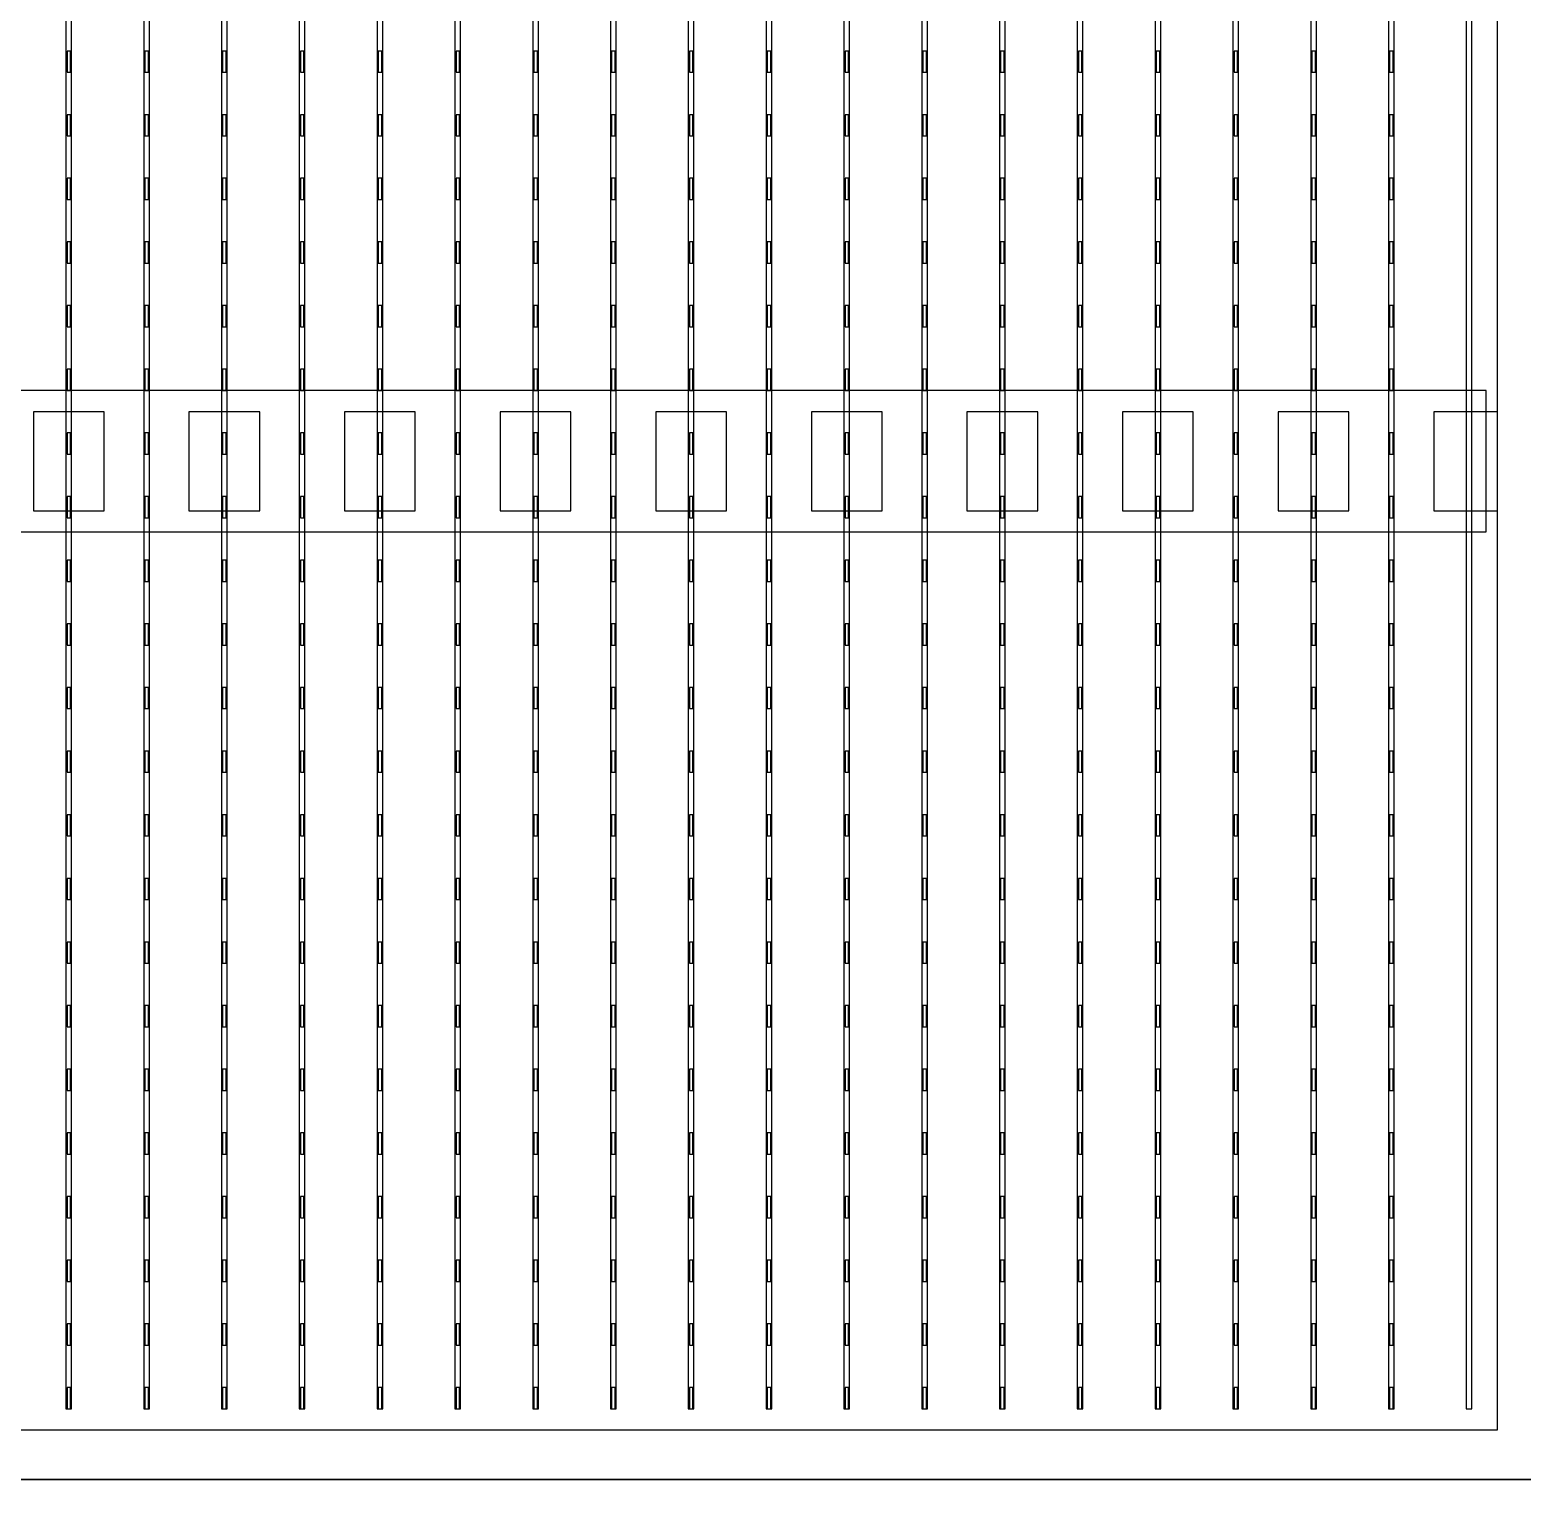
# Model space of a CAD drawing. Header units: millimetres. Extents: x -18 to 142, y -7 to 153.
# Drawn here: x 51.44 to 61.99, y 103.83 to 114.25 of the extents above; entities that cross this region are included whole.
import ezdxf

# ---------------------------------------------------------------- set-up
doc = ezdxf.new("R2010")
doc.units = ezdxf.units.MM
for name, color, linetype in [('BUSBARS', 3, 'Continuous'), ('CELLS', 5, 'Continuous'), ('CONTACT_PADS', 2, 'Continuous'), ('DICING', 4, 'Continuous'), ('FINGERS', 1, 'Continuous'), ('INSULATION', 2, 'Continuous')]:
    doc.layers.add(name, color=color, linetype=linetype)

msp = doc.modelspace()

# ---------------------------------------------------------------- linework, layer by layer
at = {"layer": 'BUSBARS'}
msp.add_lwpolyline([(61.74, 110.7), (61.74, 111.7), (41.7, 111.7), (41.7, 110.7), (61.74, 110.7)], close=True, dxfattribs=at)
at = {"layer": 'CELLS'}
for points in [[(62.17, 104), (62.17, 124.9), (41.27, 124.9), (41.27, 104), (62.17, 104)], [(62.17, 83.1), (62.17, 104), (41.27, 104), (41.27, 83.1), (62.17, 83.1)]]:
    msp.add_lwpolyline(points, close=True, dxfattribs=at)
at = {"layer": 'CONTACT_PADS'}
for points in [[(51.733, 113.95), (51.733, 114.1), (51.708, 114.1), (51.708, 113.95), (51.733, 113.95)], [(52.283, 113.95), (52.283, 114.1), (52.258, 114.1), (52.258, 113.95), (52.283, 113.95)], [(52.833, 113.95), (52.833, 114.1), (52.808, 114.1), (52.808, 113.95), (52.833, 113.95)], [(53.383, 113.95), (53.383, 114.1), (53.358, 114.1), (53.358, 113.95), (53.383, 113.95)], [(53.933, 113.95), (53.933, 114.1), (53.908, 114.1), (53.908, 113.95), (53.933, 113.95)], [(54.483, 113.95), (54.483, 114.1), (54.458, 114.1), (54.458, 113.95), (54.483, 113.95)], [(55.033, 113.95), (55.033, 114.1), (55.008, 114.1), (55.008, 113.95), (55.033, 113.95)], [(55.583, 113.95), (55.583, 114.1), (55.558, 114.1), (55.558, 113.95), (55.583, 113.95)], [(56.133, 113.95), (56.133, 114.1), (56.108, 114.1), (56.108, 113.95), (56.133, 113.95)], [(56.683, 113.95), (56.683, 114.1), (56.658, 114.1), (56.658, 113.95), (56.683, 113.95)], [(57.233, 113.95), (57.233, 114.1), (57.208, 114.1), (57.208, 113.95), (57.233, 113.95)], [(57.783, 113.95), (57.783, 114.1), (57.758, 114.1), (57.758, 113.95), (57.783, 113.95)], [(58.333, 113.95), (58.333, 114.1), (58.308, 114.1), (58.308, 113.95), (58.333, 113.95)], [(58.883, 113.95), (58.883, 114.1), (58.858, 114.1), (58.858, 113.95), (58.883, 113.95)], [(59.433, 113.95), (59.433, 114.1), (59.408, 114.1), (59.408, 113.95), (59.433, 113.95)], [(59.983, 113.95), (59.983, 114.1), (59.958, 114.1), (59.958, 113.95), (59.983, 113.95)], [(60.533, 113.95), (60.533, 114.1), (60.508, 114.1), (60.508, 113.95), (60.533, 113.95)], [(61.083, 113.95), (61.083, 114.1), (61.058, 114.1), (61.058, 113.95), (61.083, 113.95)], [(51.733, 113.5), (51.733, 113.65), (51.708, 113.65), (51.708, 113.5), (51.733, 113.5)], [(52.283, 113.5), (52.283, 113.65), (52.258, 113.65), (52.258, 113.5), (52.283, 113.5)], [(52.833, 113.5), (52.833, 113.65), (52.808, 113.65), (52.808, 113.5), (52.833, 113.5)], [(53.383, 113.5), (53.383, 113.65), (53.358, 113.65), (53.358, 113.5), (53.383, 113.5)], [(53.933, 113.5), (53.933, 113.65), (53.908, 113.65), (53.908, 113.5), (53.933, 113.5)], [(54.483, 113.5), (54.483, 113.65), (54.458, 113.65), (54.458, 113.5), (54.483, 113.5)], [(55.033, 113.5), (55.033, 113.65), (55.008, 113.65), (55.008, 113.5), (55.033, 113.5)], [(55.583, 113.5), (55.583, 113.65), (55.558, 113.65), (55.558, 113.5), (55.583, 113.5)], [(56.133, 113.5), (56.133, 113.65), (56.108, 113.65), (56.108, 113.5), (56.133, 113.5)], [(56.683, 113.5), (56.683, 113.65), (56.658, 113.65), (56.658, 113.5), (56.683, 113.5)], [(57.233, 113.5), (57.233, 113.65), (57.208, 113.65), (57.208, 113.5), (57.233, 113.5)], [(57.783, 113.5), (57.783, 113.65), (57.758, 113.65), (57.758, 113.5), (57.783, 113.5)], [(58.333, 113.5), (58.333, 113.65), (58.308, 113.65), (58.308, 113.5), (58.333, 113.5)], [(58.883, 113.5), (58.883, 113.65), (58.858, 113.65), (58.858, 113.5), (58.883, 113.5)], [(59.433, 113.5), (59.433, 113.65), (59.408, 113.65), (59.408, 113.5), (59.433, 113.5)], [(59.983, 113.5), (59.983, 113.65), (59.958, 113.65), (59.958, 113.5), (59.983, 113.5)], [(60.533, 113.5), (60.533, 113.65), (60.508, 113.65), (60.508, 113.5), (60.533, 113.5)], [(61.083, 113.5), (61.083, 113.65), (61.058, 113.65), (61.058, 113.5), (61.083, 113.5)], [(51.733, 113.05), (51.733, 113.2), (51.708, 113.2), (51.708, 113.05), (51.733, 113.05)], [(52.283, 113.05), (52.283, 113.2), (52.258, 113.2), (52.258, 113.05), (52.283, 113.05)], [(52.833, 113.05), (52.833, 113.2), (52.808, 113.2), (52.808, 113.05), (52.833, 113.05)], [(53.383, 113.05), (53.383, 113.2), (53.358, 113.2), (53.358, 113.05), (53.383, 113.05)], [(53.933, 113.05), (53.933, 113.2), (53.908, 113.2), (53.908, 113.05), (53.933, 113.05)], [(54.483, 113.05), (54.483, 113.2), (54.458, 113.2), (54.458, 113.05), (54.483, 113.05)], [(55.033, 113.05), (55.033, 113.2), (55.008, 113.2), (55.008, 113.05), (55.033, 113.05)], [(55.583, 113.05), (55.583, 113.2), (55.558, 113.2), (55.558, 113.05), (55.583, 113.05)], [(56.133, 113.05), (56.133, 113.2), (56.108, 113.2), (56.108, 113.05), (56.133, 113.05)], [(56.683, 113.05), (56.683, 113.2), (56.658, 113.2), (56.658, 113.05), (56.683, 113.05)], [(57.233, 113.05), (57.233, 113.2), (57.208, 113.2), (57.208, 113.05), (57.233, 113.05)], [(57.783, 113.05), (57.783, 113.2), (57.758, 113.2), (57.758, 113.05), (57.783, 113.05)], [(58.333, 113.05), (58.333, 113.2), (58.308, 113.2), (58.308, 113.05), (58.333, 113.05)], [(58.883, 113.05), (58.883, 113.2), (58.858, 113.2), (58.858, 113.05), (58.883, 113.05)], [(59.433, 113.05), (59.433, 113.2), (59.408, 113.2), (59.408, 113.05), (59.433, 113.05)], [(59.983, 113.05), (59.983, 113.2), (59.958, 113.2), (59.958, 113.05), (59.983, 113.05)], [(60.533, 113.05), (60.533, 113.2), (60.508, 113.2), (60.508, 113.05), (60.533, 113.05)], [(61.083, 113.05), (61.083, 113.2), (61.058, 113.2), (61.058, 113.05), (61.083, 113.05)], [(51.733, 112.6), (51.733, 112.75), (51.708, 112.75), (51.708, 112.6), (51.733, 112.6)], [(52.283, 112.6), (52.283, 112.75), (52.258, 112.75), (52.258, 112.6), (52.283, 112.6)], [(52.833, 112.6), (52.833, 112.75), (52.808, 112.75), (52.808, 112.6), (52.833, 112.6)], [(53.383, 112.6), (53.383, 112.75), (53.358, 112.75), (53.358, 112.6), (53.383, 112.6)], [(53.933, 112.6), (53.933, 112.75), (53.908, 112.75), (53.908, 112.6), (53.933, 112.6)], [(54.483, 112.6), (54.483, 112.75), (54.458, 112.75), (54.458, 112.6), (54.483, 112.6)], [(55.033, 112.6), (55.033, 112.75), (55.008, 112.75), (55.008, 112.6), (55.033, 112.6)], [(55.583, 112.6), (55.583, 112.75), (55.558, 112.75), (55.558, 112.6), (55.583, 112.6)], [(56.133, 112.6), (56.133, 112.75), (56.108, 112.75), (56.108, 112.6), (56.133, 112.6)], [(56.683, 112.6), (56.683, 112.75), (56.658, 112.75), (56.658, 112.6), (56.683, 112.6)], [(57.233, 112.6), (57.233, 112.75), (57.208, 112.75), (57.208, 112.6), (57.233, 112.6)], [(57.783, 112.6), (57.783, 112.75), (57.758, 112.75), (57.758, 112.6), (57.783, 112.6)], [(58.333, 112.6), (58.333, 112.75), (58.308, 112.75), (58.308, 112.6), (58.333, 112.6)], [(58.883, 112.6), (58.883, 112.75), (58.858, 112.75), (58.858, 112.6), (58.883, 112.6)], [(59.433, 112.6), (59.433, 112.75), (59.408, 112.75), (59.408, 112.6), (59.433, 112.6)], [(59.983, 112.6), (59.983, 112.75), (59.958, 112.75), (59.958, 112.6), (59.983, 112.6)], [(60.533, 112.6), (60.533, 112.75), (60.508, 112.75), (60.508, 112.6), (60.533, 112.6)], [(61.083, 112.6), (61.083, 112.75), (61.058, 112.75), (61.058, 112.6), (61.083, 112.6)], [(51.733, 112.15), (51.733, 112.3), (51.708, 112.3), (51.708, 112.15), (51.733, 112.15)], [(52.283, 112.15), (52.283, 112.3), (52.258, 112.3), (52.258, 112.15), (52.283, 112.15)], [(52.833, 112.15), (52.833, 112.3), (52.808, 112.3), (52.808, 112.15), (52.833, 112.15)], [(53.383, 112.15), (53.383, 112.3), (53.358, 112.3), (53.358, 112.15), (53.383, 112.15)], [(53.933, 112.15), (53.933, 112.3), (53.908, 112.3), (53.908, 112.15), (53.933, 112.15)], [(54.483, 112.15), (54.483, 112.3), (54.458, 112.3), (54.458, 112.15), (54.483, 112.15)], [(55.033, 112.15), (55.033, 112.3), (55.008, 112.3), (55.008, 112.15), (55.033, 112.15)], [(55.583, 112.15), (55.583, 112.3), (55.558, 112.3), (55.558, 112.15), (55.583, 112.15)], [(56.133, 112.15), (56.133, 112.3), (56.108, 112.3), (56.108, 112.15), (56.133, 112.15)], [(56.683, 112.15), (56.683, 112.3), (56.658, 112.3), (56.658, 112.15), (56.683, 112.15)], [(57.233, 112.15), (57.233, 112.3), (57.208, 112.3), (57.208, 112.15), (57.233, 112.15)], [(57.783, 112.15), (57.783, 112.3), (57.758, 112.3), (57.758, 112.15), (57.783, 112.15)], [(58.333, 112.15), (58.333, 112.3), (58.308, 112.3), (58.308, 112.15), (58.333, 112.15)], [(58.883, 112.15), (58.883, 112.3), (58.858, 112.3), (58.858, 112.15), (58.883, 112.15)], [(59.433, 112.15), (59.433, 112.3), (59.408, 112.3), (59.408, 112.15), (59.433, 112.15)], [(59.983, 112.15), (59.983, 112.3), (59.958, 112.3), (59.958, 112.15), (59.983, 112.15)], [(60.533, 112.15), (60.533, 112.3), (60.508, 112.3), (60.508, 112.15), (60.533, 112.15)], [(61.083, 112.15), (61.083, 112.3), (61.058, 112.3), (61.058, 112.15), (61.083, 112.15)], [(51.733, 111.7), (51.733, 111.85), (51.708, 111.85), (51.708, 111.7), (51.733, 111.7)], [(52.283, 111.7), (52.283, 111.85), (52.258, 111.85), (52.258, 111.7), (52.283, 111.7)], [(52.833, 111.7), (52.833, 111.85), (52.808, 111.85), (52.808, 111.7), (52.833, 111.7)], [(53.383, 111.7), (53.383, 111.85), (53.358, 111.85), (53.358, 111.7), (53.383, 111.7)], [(53.933, 111.7), (53.933, 111.85), (53.908, 111.85), (53.908, 111.7), (53.933, 111.7)], [(54.483, 111.7), (54.483, 111.85), (54.458, 111.85), (54.458, 111.7), (54.483, 111.7)], [(55.033, 111.7), (55.033, 111.85), (55.008, 111.85), (55.008, 111.7), (55.033, 111.7)], [(55.583, 111.7), (55.583, 111.85), (55.558, 111.85), (55.558, 111.7), (55.583, 111.7)], [(56.133, 111.7), (56.133, 111.85), (56.108, 111.85), (56.108, 111.7), (56.133, 111.7)], [(56.683, 111.7), (56.683, 111.85), (56.658, 111.85), (56.658, 111.7), (56.683, 111.7)], [(57.233, 111.7), (57.233, 111.85), (57.208, 111.85), (57.208, 111.7), (57.233, 111.7)], [(57.783, 111.7), (57.783, 111.85), (57.758, 111.85), (57.758, 111.7), (57.783, 111.7)], [(58.333, 111.7), (58.333, 111.85), (58.308, 111.85), (58.308, 111.7), (58.333, 111.7)], [(58.883, 111.7), (58.883, 111.85), (58.858, 111.85), (58.858, 111.7), (58.883, 111.7)], [(59.433, 111.7), (59.433, 111.85), (59.408, 111.85), (59.408, 111.7), (59.433, 111.7)], [(59.983, 111.7), (59.983, 111.85), (59.958, 111.85), (59.958, 111.7), (59.983, 111.7)], [(60.533, 111.7), (60.533, 111.85), (60.508, 111.85), (60.508, 111.7), (60.533, 111.7)], [(61.083, 111.7), (61.083, 111.85), (61.058, 111.85), (61.058, 111.7), (61.083, 111.7)], [(51.733, 111.25), (51.733, 111.4), (51.708, 111.4), (51.708, 111.25), (51.733, 111.25)], [(52.283, 111.25), (52.283, 111.4), (52.258, 111.4), (52.258, 111.25), (52.283, 111.25)], [(52.833, 111.25), (52.833, 111.4), (52.808, 111.4), (52.808, 111.25), (52.833, 111.25)], [(53.383, 111.25), (53.383, 111.4), (53.358, 111.4), (53.358, 111.25), (53.383, 111.25)], [(53.933, 111.25), (53.933, 111.4), (53.908, 111.4), (53.908, 111.25), (53.933, 111.25)], [(54.483, 111.25), (54.483, 111.4), (54.458, 111.4), (54.458, 111.25), (54.483, 111.25)], [(55.033, 111.25), (55.033, 111.4), (55.008, 111.4), (55.008, 111.25), (55.033, 111.25)], [(55.583, 111.25), (55.583, 111.4), (55.558, 111.4), (55.558, 111.25), (55.583, 111.25)], [(56.133, 111.25), (56.133, 111.4), (56.108, 111.4), (56.108, 111.25), (56.133, 111.25)], [(56.683, 111.25), (56.683, 111.4), (56.658, 111.4), (56.658, 111.25), (56.683, 111.25)], [(57.233, 111.25), (57.233, 111.4), (57.208, 111.4), (57.208, 111.25), (57.233, 111.25)], [(57.783, 111.25), (57.783, 111.4), (57.758, 111.4), (57.758, 111.25), (57.783, 111.25)], [(58.333, 111.25), (58.333, 111.4), (58.308, 111.4), (58.308, 111.25), (58.333, 111.25)], [(58.883, 111.25), (58.883, 111.4), (58.858, 111.4), (58.858, 111.25), (58.883, 111.25)], [(59.433, 111.25), (59.433, 111.4), (59.408, 111.4), (59.408, 111.25), (59.433, 111.25)], [(59.983, 111.25), (59.983, 111.4), (59.958, 111.4), (59.958, 111.25), (59.983, 111.25)], [(60.533, 111.25), (60.533, 111.4), (60.508, 111.4), (60.508, 111.25), (60.533, 111.25)], [(61.083, 111.25), (61.083, 111.4), (61.058, 111.4), (61.058, 111.25), (61.083, 111.25)], [(51.733, 110.8), (51.733, 110.95), (51.708, 110.95), (51.708, 110.8), (51.733, 110.8)], [(52.283, 110.8), (52.283, 110.95), (52.258, 110.95), (52.258, 110.8), (52.283, 110.8)], [(52.833, 110.8), (52.833, 110.95), (52.808, 110.95), (52.808, 110.8), (52.833, 110.8)], [(53.383, 110.8), (53.383, 110.95), (53.358, 110.95), (53.358, 110.8), (53.383, 110.8)], [(53.933, 110.8), (53.933, 110.95), (53.908, 110.95), (53.908, 110.8), (53.933, 110.8)], [(54.483, 110.8), (54.483, 110.95), (54.458, 110.95), (54.458, 110.8), (54.483, 110.8)], [(55.033, 110.8), (55.033, 110.95), (55.008, 110.95), (55.008, 110.8), (55.033, 110.8)], [(55.583, 110.8), (55.583, 110.95), (55.558, 110.95), (55.558, 110.8), (55.583, 110.8)], [(56.133, 110.8), (56.133, 110.95), (56.108, 110.95), (56.108, 110.8), (56.133, 110.8)], [(56.683, 110.8), (56.683, 110.95), (56.658, 110.95), (56.658, 110.8), (56.683, 110.8)], [(57.233, 110.8), (57.233, 110.95), (57.208, 110.95), (57.208, 110.8), (57.233, 110.8)], [(57.783, 110.8), (57.783, 110.95), (57.758, 110.95), (57.758, 110.8), (57.783, 110.8)], [(58.333, 110.8), (58.333, 110.95), (58.308, 110.95), (58.308, 110.8), (58.333, 110.8)], [(58.883, 110.8), (58.883, 110.95), (58.858, 110.95), (58.858, 110.8), (58.883, 110.8)], [(59.433, 110.8), (59.433, 110.95), (59.408, 110.95), (59.408, 110.8), (59.433, 110.8)], [(59.983, 110.8), (59.983, 110.95), (59.958, 110.95), (59.958, 110.8), (59.983, 110.8)], [(60.533, 110.8), (60.533, 110.95), (60.508, 110.95), (60.508, 110.8), (60.533, 110.8)], [(61.083, 110.8), (61.083, 110.95), (61.058, 110.95), (61.058, 110.8), (61.083, 110.8)], [(51.733, 110.35), (51.733, 110.5), (51.708, 110.5), (51.708, 110.35), (51.733, 110.35)], [(52.283, 110.35), (52.283, 110.5), (52.258, 110.5), (52.258, 110.35), (52.283, 110.35)], [(52.833, 110.35), (52.833, 110.5), (52.808, 110.5), (52.808, 110.35), (52.833, 110.35)], [(53.383, 110.35), (53.383, 110.5), (53.358, 110.5), (53.358, 110.35), (53.383, 110.35)], [(53.933, 110.35), (53.933, 110.5), (53.908, 110.5), (53.908, 110.35), (53.933, 110.35)], [(54.483, 110.35), (54.483, 110.5), (54.458, 110.5), (54.458, 110.35), (54.483, 110.35)], [(55.033, 110.35), (55.033, 110.5), (55.008, 110.5), (55.008, 110.35), (55.033, 110.35)], [(55.583, 110.35), (55.583, 110.5), (55.558, 110.5), (55.558, 110.35), (55.583, 110.35)], [(56.133, 110.35), (56.133, 110.5), (56.108, 110.5), (56.108, 110.35), (56.133, 110.35)], [(56.683, 110.35), (56.683, 110.5), (56.658, 110.5), (56.658, 110.35), (56.683, 110.35)], [(57.233, 110.35), (57.233, 110.5), (57.208, 110.5), (57.208, 110.35), (57.233, 110.35)], [(57.783, 110.35), (57.783, 110.5), (57.758, 110.5), (57.758, 110.35), (57.783, 110.35)], [(58.333, 110.35), (58.333, 110.5), (58.308, 110.5), (58.308, 110.35), (58.333, 110.35)], [(58.883, 110.35), (58.883, 110.5), (58.858, 110.5), (58.858, 110.35), (58.883, 110.35)], [(59.433, 110.35), (59.433, 110.5), (59.408, 110.5), (59.408, 110.35), (59.433, 110.35)], [(59.983, 110.35), (59.983, 110.5), (59.958, 110.5), (59.958, 110.35), (59.983, 110.35)], [(60.533, 110.35), (60.533, 110.5), (60.508, 110.5), (60.508, 110.35), (60.533, 110.35)], [(61.083, 110.35), (61.083, 110.5), (61.058, 110.5), (61.058, 110.35), (61.083, 110.35)], [(51.733, 109.9), (51.733, 110.05), (51.708, 110.05), (51.708, 109.9), (51.733, 109.9)], [(52.283, 109.9), (52.283, 110.05), (52.258, 110.05), (52.258, 109.9), (52.283, 109.9)], [(52.833, 109.9), (52.833, 110.05), (52.808, 110.05), (52.808, 109.9), (52.833, 109.9)], [(53.383, 109.9), (53.383, 110.05), (53.358, 110.05), (53.358, 109.9), (53.383, 109.9)], [(53.933, 109.9), (53.933, 110.05), (53.908, 110.05), (53.908, 109.9), (53.933, 109.9)], [(54.483, 109.9), (54.483, 110.05), (54.458, 110.05), (54.458, 109.9), (54.483, 109.9)], [(55.033, 109.9), (55.033, 110.05), (55.008, 110.05), (55.008, 109.9), (55.033, 109.9)], [(55.583, 109.9), (55.583, 110.05), (55.558, 110.05), (55.558, 109.9), (55.583, 109.9)], [(56.133, 109.9), (56.133, 110.05), (56.108, 110.05), (56.108, 109.9), (56.133, 109.9)], [(56.683, 109.9), (56.683, 110.05), (56.658, 110.05), (56.658, 109.9), (56.683, 109.9)], [(57.233, 109.9), (57.233, 110.05), (57.208, 110.05), (57.208, 109.9), (57.233, 109.9)], [(57.783, 109.9), (57.783, 110.05), (57.758, 110.05), (57.758, 109.9), (57.783, 109.9)], [(58.333, 109.9), (58.333, 110.05), (58.308, 110.05), (58.308, 109.9), (58.333, 109.9)], [(58.883, 109.9), (58.883, 110.05), (58.858, 110.05), (58.858, 109.9), (58.883, 109.9)], [(59.433, 109.9), (59.433, 110.05), (59.408, 110.05), (59.408, 109.9), (59.433, 109.9)], [(59.983, 109.9), (59.983, 110.05), (59.958, 110.05), (59.958, 109.9), (59.983, 109.9)], [(60.533, 109.9), (60.533, 110.05), (60.508, 110.05), (60.508, 109.9), (60.533, 109.9)], [(61.083, 109.9), (61.083, 110.05), (61.058, 110.05), (61.058, 109.9), (61.083, 109.9)], [(51.733, 109.45), (51.733, 109.6), (51.708, 109.6), (51.708, 109.45), (51.733, 109.45)], [(52.283, 109.45), (52.283, 109.6), (52.258, 109.6), (52.258, 109.45), (52.283, 109.45)], [(52.833, 109.45), (52.833, 109.6), (52.808, 109.6), (52.808, 109.45), (52.833, 109.45)], [(53.383, 109.45), (53.383, 109.6), (53.358, 109.6), (53.358, 109.45), (53.383, 109.45)], [(53.933, 109.45), (53.933, 109.6), (53.908, 109.6), (53.908, 109.45), (53.933, 109.45)], [(54.483, 109.45), (54.483, 109.6), (54.458, 109.6), (54.458, 109.45), (54.483, 109.45)], [(55.033, 109.45), (55.033, 109.6), (55.008, 109.6), (55.008, 109.45), (55.033, 109.45)], [(55.583, 109.45), (55.583, 109.6), (55.558, 109.6), (55.558, 109.45), (55.583, 109.45)], [(56.133, 109.45), (56.133, 109.6), (56.108, 109.6), (56.108, 109.45), (56.133, 109.45)], [(56.683, 109.45), (56.683, 109.6), (56.658, 109.6), (56.658, 109.45), (56.683, 109.45)], [(57.233, 109.45), (57.233, 109.6), (57.208, 109.6), (57.208, 109.45), (57.233, 109.45)], [(57.783, 109.45), (57.783, 109.6), (57.758, 109.6), (57.758, 109.45), (57.783, 109.45)], [(58.333, 109.45), (58.333, 109.6), (58.308, 109.6), (58.308, 109.45), (58.333, 109.45)], [(58.883, 109.45), (58.883, 109.6), (58.858, 109.6), (58.858, 109.45), (58.883, 109.45)], [(59.433, 109.45), (59.433, 109.6), (59.408, 109.6), (59.408, 109.45), (59.433, 109.45)], [(59.983, 109.45), (59.983, 109.6), (59.958, 109.6), (59.958, 109.45), (59.983, 109.45)], [(60.533, 109.45), (60.533, 109.6), (60.508, 109.6), (60.508, 109.45), (60.533, 109.45)], [(61.083, 109.45), (61.083, 109.6), (61.058, 109.6), (61.058, 109.45), (61.083, 109.45)], [(51.733, 109), (51.733, 109.15), (51.708, 109.15), (51.708, 109), (51.733, 109)], [(52.283, 109), (52.283, 109.15), (52.258, 109.15), (52.258, 109), (52.283, 109)], [(52.833, 109), (52.833, 109.15), (52.808, 109.15), (52.808, 109), (52.833, 109)], [(53.383, 109), (53.383, 109.15), (53.358, 109.15), (53.358, 109), (53.383, 109)], [(53.933, 109), (53.933, 109.15), (53.908, 109.15), (53.908, 109), (53.933, 109)], [(54.483, 109), (54.483, 109.15), (54.458, 109.15), (54.458, 109), (54.483, 109)], [(55.033, 109), (55.033, 109.15), (55.008, 109.15), (55.008, 109), (55.033, 109)], [(55.583, 109), (55.583, 109.15), (55.558, 109.15), (55.558, 109), (55.583, 109)], [(56.133, 109), (56.133, 109.15), (56.108, 109.15), (56.108, 109), (56.133, 109)], [(56.683, 109), (56.683, 109.15), (56.658, 109.15), (56.658, 109), (56.683, 109)], [(57.233, 109), (57.233, 109.15), (57.208, 109.15), (57.208, 109), (57.233, 109)], [(57.783, 109), (57.783, 109.15), (57.758, 109.15), (57.758, 109), (57.783, 109)], [(58.333, 109), (58.333, 109.15), (58.308, 109.15), (58.308, 109), (58.333, 109)], [(58.883, 109), (58.883, 109.15), (58.858, 109.15), (58.858, 109), (58.883, 109)], [(59.433, 109), (59.433, 109.15), (59.408, 109.15), (59.408, 109), (59.433, 109)], [(59.983, 109), (59.983, 109.15), (59.958, 109.15), (59.958, 109), (59.983, 109)], [(60.533, 109), (60.533, 109.15), (60.508, 109.15), (60.508, 109), (60.533, 109)], [(61.083, 109), (61.083, 109.15), (61.058, 109.15), (61.058, 109), (61.083, 109)], [(51.733, 108.55), (51.733, 108.7), (51.708, 108.7), (51.708, 108.55), (51.733, 108.55)], [(52.283, 108.55), (52.283, 108.7), (52.258, 108.7), (52.258, 108.55), (52.283, 108.55)], [(52.833, 108.55), (52.833, 108.7), (52.808, 108.7), (52.808, 108.55), (52.833, 108.55)], [(53.383, 108.55), (53.383, 108.7), (53.358, 108.7), (53.358, 108.55), (53.383, 108.55)], [(53.933, 108.55), (53.933, 108.7), (53.908, 108.7), (53.908, 108.55), (53.933, 108.55)], [(54.483, 108.55), (54.483, 108.7), (54.458, 108.7), (54.458, 108.55), (54.483, 108.55)], [(55.033, 108.55), (55.033, 108.7), (55.008, 108.7), (55.008, 108.55), (55.033, 108.55)], [(55.583, 108.55), (55.583, 108.7), (55.558, 108.7), (55.558, 108.55), (55.583, 108.55)], [(56.133, 108.55), (56.133, 108.7), (56.108, 108.7), (56.108, 108.55), (56.133, 108.55)], [(56.683, 108.55), (56.683, 108.7), (56.658, 108.7), (56.658, 108.55), (56.683, 108.55)], [(57.233, 108.55), (57.233, 108.7), (57.208, 108.7), (57.208, 108.55), (57.233, 108.55)], [(57.783, 108.55), (57.783, 108.7), (57.758, 108.7), (57.758, 108.55), (57.783, 108.55)], [(58.333, 108.55), (58.333, 108.7), (58.308, 108.7), (58.308, 108.55), (58.333, 108.55)], [(58.883, 108.55), (58.883, 108.7), (58.858, 108.7), (58.858, 108.55), (58.883, 108.55)], [(59.433, 108.55), (59.433, 108.7), (59.408, 108.7), (59.408, 108.55), (59.433, 108.55)], [(59.983, 108.55), (59.983, 108.7), (59.958, 108.7), (59.958, 108.55), (59.983, 108.55)], [(60.533, 108.55), (60.533, 108.7), (60.508, 108.7), (60.508, 108.55), (60.533, 108.55)], [(61.083, 108.55), (61.083, 108.7), (61.058, 108.7), (61.058, 108.55), (61.083, 108.55)], [(51.733, 108.1), (51.733, 108.25), (51.708, 108.25), (51.708, 108.1), (51.733, 108.1)], [(52.283, 108.1), (52.283, 108.25), (52.258, 108.25), (52.258, 108.1), (52.283, 108.1)], [(52.833, 108.1), (52.833, 108.25), (52.808, 108.25), (52.808, 108.1), (52.833, 108.1)], [(53.383, 108.1), (53.383, 108.25), (53.358, 108.25), (53.358, 108.1), (53.383, 108.1)], [(53.933, 108.1), (53.933, 108.25), (53.908, 108.25), (53.908, 108.1), (53.933, 108.1)], [(54.483, 108.1), (54.483, 108.25), (54.458, 108.25), (54.458, 108.1), (54.483, 108.1)], [(55.033, 108.1), (55.033, 108.25), (55.008, 108.25), (55.008, 108.1), (55.033, 108.1)], [(55.583, 108.1), (55.583, 108.25), (55.558, 108.25), (55.558, 108.1), (55.583, 108.1)], [(56.133, 108.1), (56.133, 108.25), (56.108, 108.25), (56.108, 108.1), (56.133, 108.1)], [(56.683, 108.1), (56.683, 108.25), (56.658, 108.25), (56.658, 108.1), (56.683, 108.1)], [(57.233, 108.1), (57.233, 108.25), (57.208, 108.25), (57.208, 108.1), (57.233, 108.1)], [(57.783, 108.1), (57.783, 108.25), (57.758, 108.25), (57.758, 108.1), (57.783, 108.1)], [(58.333, 108.1), (58.333, 108.25), (58.308, 108.25), (58.308, 108.1), (58.333, 108.1)], [(58.883, 108.1), (58.883, 108.25), (58.858, 108.25), (58.858, 108.1), (58.883, 108.1)], [(59.433, 108.1), (59.433, 108.25), (59.408, 108.25), (59.408, 108.1), (59.433, 108.1)], [(59.983, 108.1), (59.983, 108.25), (59.958, 108.25), (59.958, 108.1), (59.983, 108.1)], [(60.533, 108.1), (60.533, 108.25), (60.508, 108.25), (60.508, 108.1), (60.533, 108.1)], [(61.083, 108.1), (61.083, 108.25), (61.058, 108.25), (61.058, 108.1), (61.083, 108.1)], [(51.733, 107.65), (51.733, 107.8), (51.708, 107.8), (51.708, 107.65), (51.733, 107.65)], [(52.283, 107.65), (52.283, 107.8), (52.258, 107.8), (52.258, 107.65), (52.283, 107.65)], [(52.833, 107.65), (52.833, 107.8), (52.808, 107.8), (52.808, 107.65), (52.833, 107.65)], [(53.383, 107.65), (53.383, 107.8), (53.358, 107.8), (53.358, 107.65), (53.383, 107.65)], [(53.933, 107.65), (53.933, 107.8), (53.908, 107.8), (53.908, 107.65), (53.933, 107.65)], [(54.483, 107.65), (54.483, 107.8), (54.458, 107.8), (54.458, 107.65), (54.483, 107.65)], [(55.033, 107.65), (55.033, 107.8), (55.008, 107.8), (55.008, 107.65), (55.033, 107.65)], [(55.583, 107.65), (55.583, 107.8), (55.558, 107.8), (55.558, 107.65), (55.583, 107.65)], [(56.133, 107.65), (56.133, 107.8), (56.108, 107.8), (56.108, 107.65), (56.133, 107.65)], [(56.683, 107.65), (56.683, 107.8), (56.658, 107.8), (56.658, 107.65), (56.683, 107.65)], [(57.233, 107.65), (57.233, 107.8), (57.208, 107.8), (57.208, 107.65), (57.233, 107.65)], [(57.783, 107.65), (57.783, 107.8), (57.758, 107.8), (57.758, 107.65), (57.783, 107.65)], [(58.333, 107.65), (58.333, 107.8), (58.308, 107.8), (58.308, 107.65), (58.333, 107.65)], [(58.883, 107.65), (58.883, 107.8), (58.858, 107.8), (58.858, 107.65), (58.883, 107.65)], [(59.433, 107.65), (59.433, 107.8), (59.408, 107.8), (59.408, 107.65), (59.433, 107.65)], [(59.983, 107.65), (59.983, 107.8), (59.958, 107.8), (59.958, 107.65), (59.983, 107.65)], [(60.533, 107.65), (60.533, 107.8), (60.508, 107.8), (60.508, 107.65), (60.533, 107.65)], [(61.083, 107.65), (61.083, 107.8), (61.058, 107.8), (61.058, 107.65), (61.083, 107.65)], [(51.733, 107.2), (51.733, 107.35), (51.708, 107.35), (51.708, 107.2), (51.733, 107.2)], [(52.283, 107.2), (52.283, 107.35), (52.258, 107.35), (52.258, 107.2), (52.283, 107.2)], [(52.833, 107.2), (52.833, 107.35), (52.808, 107.35), (52.808, 107.2), (52.833, 107.2)], [(53.383, 107.2), (53.383, 107.35), (53.358, 107.35), (53.358, 107.2), (53.383, 107.2)], [(53.933, 107.2), (53.933, 107.35), (53.908, 107.35), (53.908, 107.2), (53.933, 107.2)], [(54.483, 107.2), (54.483, 107.35), (54.458, 107.35), (54.458, 107.2), (54.483, 107.2)], [(55.033, 107.2), (55.033, 107.35), (55.008, 107.35), (55.008, 107.2), (55.033, 107.2)], [(55.583, 107.2), (55.583, 107.35), (55.558, 107.35), (55.558, 107.2), (55.583, 107.2)], [(56.133, 107.2), (56.133, 107.35), (56.108, 107.35), (56.108, 107.2), (56.133, 107.2)], [(56.683, 107.2), (56.683, 107.35), (56.658, 107.35), (56.658, 107.2), (56.683, 107.2)], [(57.233, 107.2), (57.233, 107.35), (57.208, 107.35), (57.208, 107.2), (57.233, 107.2)], [(57.783, 107.2), (57.783, 107.35), (57.758, 107.35), (57.758, 107.2), (57.783, 107.2)], [(58.333, 107.2), (58.333, 107.35), (58.308, 107.35), (58.308, 107.2), (58.333, 107.2)], [(58.883, 107.2), (58.883, 107.35), (58.858, 107.35), (58.858, 107.2), (58.883, 107.2)], [(59.433, 107.2), (59.433, 107.35), (59.408, 107.35), (59.408, 107.2), (59.433, 107.2)], [(59.983, 107.2), (59.983, 107.35), (59.958, 107.35), (59.958, 107.2), (59.983, 107.2)], [(60.533, 107.2), (60.533, 107.35), (60.508, 107.35), (60.508, 107.2), (60.533, 107.2)], [(61.083, 107.2), (61.083, 107.35), (61.058, 107.35), (61.058, 107.2), (61.083, 107.2)], [(51.733, 106.75), (51.733, 106.9), (51.708, 106.9), (51.708, 106.75), (51.733, 106.75)], [(52.283, 106.75), (52.283, 106.9), (52.258, 106.9), (52.258, 106.75), (52.283, 106.75)], [(52.833, 106.75), (52.833, 106.9), (52.808, 106.9), (52.808, 106.75), (52.833, 106.75)], [(53.383, 106.75), (53.383, 106.9), (53.358, 106.9), (53.358, 106.75), (53.383, 106.75)], [(53.933, 106.75), (53.933, 106.9), (53.908, 106.9), (53.908, 106.75), (53.933, 106.75)], [(54.483, 106.75), (54.483, 106.9), (54.458, 106.9), (54.458, 106.75), (54.483, 106.75)], [(55.033, 106.75), (55.033, 106.9), (55.008, 106.9), (55.008, 106.75), (55.033, 106.75)], [(55.583, 106.75), (55.583, 106.9), (55.558, 106.9), (55.558, 106.75), (55.583, 106.75)], [(56.133, 106.75), (56.133, 106.9), (56.108, 106.9), (56.108, 106.75), (56.133, 106.75)], [(56.683, 106.75), (56.683, 106.9), (56.658, 106.9), (56.658, 106.75), (56.683, 106.75)], [(57.233, 106.75), (57.233, 106.9), (57.208, 106.9), (57.208, 106.75), (57.233, 106.75)], [(57.783, 106.75), (57.783, 106.9), (57.758, 106.9), (57.758, 106.75), (57.783, 106.75)], [(58.333, 106.75), (58.333, 106.9), (58.308, 106.9), (58.308, 106.75), (58.333, 106.75)], [(58.883, 106.75), (58.883, 106.9), (58.858, 106.9), (58.858, 106.75), (58.883, 106.75)], [(59.433, 106.75), (59.433, 106.9), (59.408, 106.9), (59.408, 106.75), (59.433, 106.75)], [(59.983, 106.75), (59.983, 106.9), (59.958, 106.9), (59.958, 106.75), (59.983, 106.75)], [(60.533, 106.75), (60.533, 106.9), (60.508, 106.9), (60.508, 106.75), (60.533, 106.75)], [(61.083, 106.75), (61.083, 106.9), (61.058, 106.9), (61.058, 106.75), (61.083, 106.75)], [(51.733, 106.3), (51.733, 106.45), (51.708, 106.45), (51.708, 106.3), (51.733, 106.3)], [(52.283, 106.3), (52.283, 106.45), (52.258, 106.45), (52.258, 106.3), (52.283, 106.3)], [(52.833, 106.3), (52.833, 106.45), (52.808, 106.45), (52.808, 106.3), (52.833, 106.3)], [(53.383, 106.3), (53.383, 106.45), (53.358, 106.45), (53.358, 106.3), (53.383, 106.3)], [(53.933, 106.3), (53.933, 106.45), (53.908, 106.45), (53.908, 106.3), (53.933, 106.3)], [(54.483, 106.3), (54.483, 106.45), (54.458, 106.45), (54.458, 106.3), (54.483, 106.3)], [(55.033, 106.3), (55.033, 106.45), (55.008, 106.45), (55.008, 106.3), (55.033, 106.3)], [(55.583, 106.3), (55.583, 106.45), (55.558, 106.45), (55.558, 106.3), (55.583, 106.3)], [(56.133, 106.3), (56.133, 106.45), (56.108, 106.45), (56.108, 106.3), (56.133, 106.3)], [(56.683, 106.3), (56.683, 106.45), (56.658, 106.45), (56.658, 106.3), (56.683, 106.3)], [(57.233, 106.3), (57.233, 106.45), (57.208, 106.45), (57.208, 106.3), (57.233, 106.3)], [(57.783, 106.3), (57.783, 106.45), (57.758, 106.45), (57.758, 106.3), (57.783, 106.3)], [(58.333, 106.3), (58.333, 106.45), (58.308, 106.45), (58.308, 106.3), (58.333, 106.3)], [(58.883, 106.3), (58.883, 106.45), (58.858, 106.45), (58.858, 106.3), (58.883, 106.3)], [(59.433, 106.3), (59.433, 106.45), (59.408, 106.45), (59.408, 106.3), (59.433, 106.3)], [(59.983, 106.3), (59.983, 106.45), (59.958, 106.45), (59.958, 106.3), (59.983, 106.3)], [(60.533, 106.3), (60.533, 106.45), (60.508, 106.45), (60.508, 106.3), (60.533, 106.3)], [(61.083, 106.3), (61.083, 106.45), (61.058, 106.45), (61.058, 106.3), (61.083, 106.3)], [(51.733, 105.85), (51.733, 106), (51.708, 106), (51.708, 105.85), (51.733, 105.85)], [(52.283, 105.85), (52.283, 106), (52.258, 106), (52.258, 105.85), (52.283, 105.85)], [(52.833, 105.85), (52.833, 106), (52.808, 106), (52.808, 105.85), (52.833, 105.85)], [(53.383, 105.85), (53.383, 106), (53.358, 106), (53.358, 105.85), (53.383, 105.85)], [(53.933, 105.85), (53.933, 106), (53.908, 106), (53.908, 105.85), (53.933, 105.85)], [(54.483, 105.85), (54.483, 106), (54.458, 106), (54.458, 105.85), (54.483, 105.85)], [(55.033, 105.85), (55.033, 106), (55.008, 106), (55.008, 105.85), (55.033, 105.85)], [(55.583, 105.85), (55.583, 106), (55.558, 106), (55.558, 105.85), (55.583, 105.85)], [(56.133, 105.85), (56.133, 106), (56.108, 106), (56.108, 105.85), (56.133, 105.85)], [(56.683, 105.85), (56.683, 106), (56.658, 106), (56.658, 105.85), (56.683, 105.85)], [(57.233, 105.85), (57.233, 106), (57.208, 106), (57.208, 105.85), (57.233, 105.85)], [(57.783, 105.85), (57.783, 106), (57.758, 106), (57.758, 105.85), (57.783, 105.85)], [(58.333, 105.85), (58.333, 106), (58.308, 106), (58.308, 105.85), (58.333, 105.85)], [(58.883, 105.85), (58.883, 106), (58.858, 106), (58.858, 105.85), (58.883, 105.85)], [(59.433, 105.85), (59.433, 106), (59.408, 106), (59.408, 105.85), (59.433, 105.85)], [(59.983, 105.85), (59.983, 106), (59.958, 106), (59.958, 105.85), (59.983, 105.85)], [(60.533, 105.85), (60.533, 106), (60.508, 106), (60.508, 105.85), (60.533, 105.85)], [(61.083, 105.85), (61.083, 106), (61.058, 106), (61.058, 105.85), (61.083, 105.85)], [(51.733, 105.4), (51.733, 105.55), (51.708, 105.55), (51.708, 105.4), (51.733, 105.4)], [(52.283, 105.4), (52.283, 105.55), (52.258, 105.55), (52.258, 105.4), (52.283, 105.4)], [(52.833, 105.4), (52.833, 105.55), (52.808, 105.55), (52.808, 105.4), (52.833, 105.4)], [(53.383, 105.4), (53.383, 105.55), (53.358, 105.55), (53.358, 105.4), (53.383, 105.4)], [(53.933, 105.4), (53.933, 105.55), (53.908, 105.55), (53.908, 105.4), (53.933, 105.4)], [(54.483, 105.4), (54.483, 105.55), (54.458, 105.55), (54.458, 105.4), (54.483, 105.4)], [(55.033, 105.4), (55.033, 105.55), (55.008, 105.55), (55.008, 105.4), (55.033, 105.4)], [(55.583, 105.4), (55.583, 105.55), (55.558, 105.55), (55.558, 105.4), (55.583, 105.4)], [(56.133, 105.4), (56.133, 105.55), (56.108, 105.55), (56.108, 105.4), (56.133, 105.4)], [(56.683, 105.4), (56.683, 105.55), (56.658, 105.55), (56.658, 105.4), (56.683, 105.4)], [(57.233, 105.4), (57.233, 105.55), (57.208, 105.55), (57.208, 105.4), (57.233, 105.4)], [(57.783, 105.4), (57.783, 105.55), (57.758, 105.55), (57.758, 105.4), (57.783, 105.4)], [(58.333, 105.4), (58.333, 105.55), (58.308, 105.55), (58.308, 105.4), (58.333, 105.4)], [(58.883, 105.4), (58.883, 105.55), (58.858, 105.55), (58.858, 105.4), (58.883, 105.4)], [(59.433, 105.4), (59.433, 105.55), (59.408, 105.55), (59.408, 105.4), (59.433, 105.4)], [(59.983, 105.4), (59.983, 105.55), (59.958, 105.55), (59.958, 105.4), (59.983, 105.4)], [(60.533, 105.4), (60.533, 105.55), (60.508, 105.55), (60.508, 105.4), (60.533, 105.4)], [(61.083, 105.4), (61.083, 105.55), (61.058, 105.55), (61.058, 105.4), (61.083, 105.4)], [(51.733, 104.95), (51.733, 105.1), (51.708, 105.1), (51.708, 104.95), (51.733, 104.95)], [(52.283, 104.95), (52.283, 105.1), (52.258, 105.1), (52.258, 104.95), (52.283, 104.95)], [(52.833, 104.95), (52.833, 105.1), (52.808, 105.1), (52.808, 104.95), (52.833, 104.95)], [(53.383, 104.95), (53.383, 105.1), (53.358, 105.1), (53.358, 104.95), (53.383, 104.95)], [(53.933, 104.95), (53.933, 105.1), (53.908, 105.1), (53.908, 104.95), (53.933, 104.95)], [(54.483, 104.95), (54.483, 105.1), (54.458, 105.1), (54.458, 104.95), (54.483, 104.95)], [(55.033, 104.95), (55.033, 105.1), (55.008, 105.1), (55.008, 104.95), (55.033, 104.95)], [(55.583, 104.95), (55.583, 105.1), (55.558, 105.1), (55.558, 104.95), (55.583, 104.95)], [(56.133, 104.95), (56.133, 105.1), (56.108, 105.1), (56.108, 104.95), (56.133, 104.95)], [(56.683, 104.95), (56.683, 105.1), (56.658, 105.1), (56.658, 104.95), (56.683, 104.95)], [(57.233, 104.95), (57.233, 105.1), (57.208, 105.1), (57.208, 104.95), (57.233, 104.95)], [(57.783, 104.95), (57.783, 105.1), (57.758, 105.1), (57.758, 104.95), (57.783, 104.95)], [(58.333, 104.95), (58.333, 105.1), (58.308, 105.1), (58.308, 104.95), (58.333, 104.95)], [(58.883, 104.95), (58.883, 105.1), (58.858, 105.1), (58.858, 104.95), (58.883, 104.95)], [(59.433, 104.95), (59.433, 105.1), (59.408, 105.1), (59.408, 104.95), (59.433, 104.95)], [(59.983, 104.95), (59.983, 105.1), (59.958, 105.1), (59.958, 104.95), (59.983, 104.95)], [(60.533, 104.95), (60.533, 105.1), (60.508, 105.1), (60.508, 104.95), (60.533, 104.95)], [(61.083, 104.95), (61.083, 105.1), (61.058, 105.1), (61.058, 104.95), (61.083, 104.95)], [(51.733, 104.5), (51.733, 104.65), (51.708, 104.65), (51.708, 104.5), (51.733, 104.5)], [(52.283, 104.5), (52.283, 104.65), (52.258, 104.65), (52.258, 104.5), (52.283, 104.5)], [(52.833, 104.5), (52.833, 104.65), (52.808, 104.65), (52.808, 104.5), (52.833, 104.5)], [(53.383, 104.5), (53.383, 104.65), (53.358, 104.65), (53.358, 104.5), (53.383, 104.5)], [(53.933, 104.5), (53.933, 104.65), (53.908, 104.65), (53.908, 104.5), (53.933, 104.5)], [(54.483, 104.5), (54.483, 104.65), (54.458, 104.65), (54.458, 104.5), (54.483, 104.5)], [(55.033, 104.5), (55.033, 104.65), (55.008, 104.65), (55.008, 104.5), (55.033, 104.5)], [(55.583, 104.5), (55.583, 104.65), (55.558, 104.65), (55.558, 104.5), (55.583, 104.5)], [(56.133, 104.5), (56.133, 104.65), (56.108, 104.65), (56.108, 104.5), (56.133, 104.5)], [(56.683, 104.5), (56.683, 104.65), (56.658, 104.65), (56.658, 104.5), (56.683, 104.5)], [(57.233, 104.5), (57.233, 104.65), (57.208, 104.65), (57.208, 104.5), (57.233, 104.5)], [(57.783, 104.5), (57.783, 104.65), (57.758, 104.65), (57.758, 104.5), (57.783, 104.5)], [(58.333, 104.5), (58.333, 104.65), (58.308, 104.65), (58.308, 104.5), (58.333, 104.5)], [(58.883, 104.5), (58.883, 104.65), (58.858, 104.65), (58.858, 104.5), (58.883, 104.5)], [(59.433, 104.5), (59.433, 104.65), (59.408, 104.65), (59.408, 104.5), (59.433, 104.5)], [(59.983, 104.5), (59.983, 104.65), (59.958, 104.65), (59.958, 104.5), (59.983, 104.5)], [(60.533, 104.5), (60.533, 104.65), (60.508, 104.65), (60.508, 104.5), (60.533, 104.5)], [(61.083, 104.5), (61.083, 104.65), (61.058, 104.65), (61.058, 104.5), (61.083, 104.5)]]:
    msp.add_lwpolyline(points, close=True, dxfattribs=at)
at = {"layer": 'DICING'}
msp.add_line((-17.83, 104), (142.17, 104), dxfattribs=at)
msp.add_line((-17.83, 104), (142.17, 104), dxfattribs=at)
msp.add_line((-17.83, 104), (142.17, 104), dxfattribs=at)
msp.add_line((-17.83, 104), (142.17, 104), dxfattribs=at)
msp.add_line((-17.83, 104), (142.17, 104), dxfattribs=at)
msp.add_line((-17.83, 104), (142.17, 104), dxfattribs=at)
msp.add_line((-17.83, 104), (142.17, 104), dxfattribs=at)
msp.add_line((-17.83, 104), (142.17, 104), dxfattribs=at)
msp.add_line((-17.83, 104), (142.17, 104), dxfattribs=at)
msp.add_line((-17.83, 104), (142.17, 104), dxfattribs=at)
msp.add_line((-17.83, 104), (142.17, 104), dxfattribs=at)
msp.add_line((-17.83, 104), (142.17, 104), dxfattribs=at)
msp.add_line((-17.83, 104), (142.17, 104), dxfattribs=at)
msp.add_line((-17.83, 104), (142.17, 104), dxfattribs=at)
msp.add_line((-17.83, 104), (142.17, 104), dxfattribs=at)
msp.add_line((-17.83, 104), (142.17, 104), dxfattribs=at)
msp.add_line((-17.83, 104), (142.17, 104), dxfattribs=at)
msp.add_line((-17.83, 104), (142.17, 104), dxfattribs=at)
at = {"layer": 'FINGERS'}
for points in [[(51.74, 104.5), (51.74, 124.4), (51.7, 124.4), (51.7, 104.5), (51.74, 104.5)], [(52.29, 104.5), (52.29, 124.4), (52.25, 124.4), (52.25, 104.5), (52.29, 104.5)], [(52.84, 104.5), (52.84, 124.4), (52.8, 124.4), (52.8, 104.5), (52.84, 104.5)], [(53.39, 104.5), (53.39, 124.4), (53.35, 124.4), (53.35, 104.5), (53.39, 104.5)], [(53.94, 104.5), (53.94, 124.4), (53.9, 124.4), (53.9, 104.5), (53.94, 104.5)], [(54.49, 104.5), (54.49, 124.4), (54.45, 124.4), (54.45, 104.5), (54.49, 104.5)], [(55.04, 104.5), (55.04, 124.4), (55, 124.4), (55, 104.5), (55.04, 104.5)], [(55.59, 104.5), (55.59, 124.4), (55.55, 124.4), (55.55, 104.5), (55.59, 104.5)], [(56.14, 104.5), (56.14, 124.4), (56.1, 124.4), (56.1, 104.5), (56.14, 104.5)], [(56.69, 104.5), (56.69, 124.4), (56.65, 124.4), (56.65, 104.5), (56.69, 104.5)], [(57.24, 104.5), (57.24, 124.4), (57.2, 124.4), (57.2, 104.5), (57.24, 104.5)], [(57.79, 104.5), (57.79, 124.4), (57.75, 124.4), (57.75, 104.5), (57.79, 104.5)], [(58.34, 104.5), (58.34, 124.4), (58.3, 124.4), (58.3, 104.5), (58.34, 104.5)], [(58.89, 104.5), (58.89, 124.4), (58.85, 124.4), (58.85, 104.5), (58.89, 104.5)], [(59.44, 104.5), (59.44, 124.4), (59.4, 124.4), (59.4, 104.5), (59.44, 104.5)], [(59.99, 104.5), (59.99, 124.4), (59.95, 124.4), (59.95, 104.5), (59.99, 104.5)], [(60.54, 104.5), (60.54, 124.4), (60.5, 124.4), (60.5, 104.5), (60.54, 104.5)], [(61.09, 104.5), (61.09, 124.4), (61.05, 124.4), (61.05, 104.5), (61.09, 104.5)], [(61.64, 104.5), (61.64, 124.4), (61.6, 124.4), (61.6, 104.5), (61.64, 104.5)]]:
    msp.add_lwpolyline(points, close=True, dxfattribs=at)
at = {"layer": 'INSULATION'}
for points in [[(61.82, 104.35), (61.82, 124.55), (41.62, 124.55), (41.62, 104.35), (61.82, 104.35)], [(51.97, 110.85), (51.97, 111.55), (51.47, 111.55), (51.47, 110.85), (51.97, 110.85)], [(53.07, 110.85), (53.07, 111.55), (52.57, 111.55), (52.57, 110.85), (53.07, 110.85)], [(54.17, 110.85), (54.17, 111.55), (53.67, 111.55), (53.67, 110.85), (54.17, 110.85)], [(55.27, 110.85), (55.27, 111.55), (54.77, 111.55), (54.77, 110.85), (55.27, 110.85)], [(56.37, 110.85), (56.37, 111.55), (55.87, 111.55), (55.87, 110.85), (56.37, 110.85)], [(57.47, 110.85), (57.47, 111.55), (56.97, 111.55), (56.97, 110.85), (57.47, 110.85)], [(58.57, 110.85), (58.57, 111.55), (58.07, 111.55), (58.07, 110.85), (58.57, 110.85)], [(59.67, 110.85), (59.67, 111.55), (59.17, 111.55), (59.17, 110.85), (59.67, 110.85)], [(60.77, 110.85), (60.77, 111.55), (60.27, 111.55), (60.27, 110.85), (60.77, 110.85)], [(61.82, 110.85), (61.82, 111.55), (61.37, 111.55), (61.37, 110.85), (61.82, 110.85)]]:
    msp.add_lwpolyline(points, close=True, dxfattribs=at)

doc.saveas('drawing.dxf')
